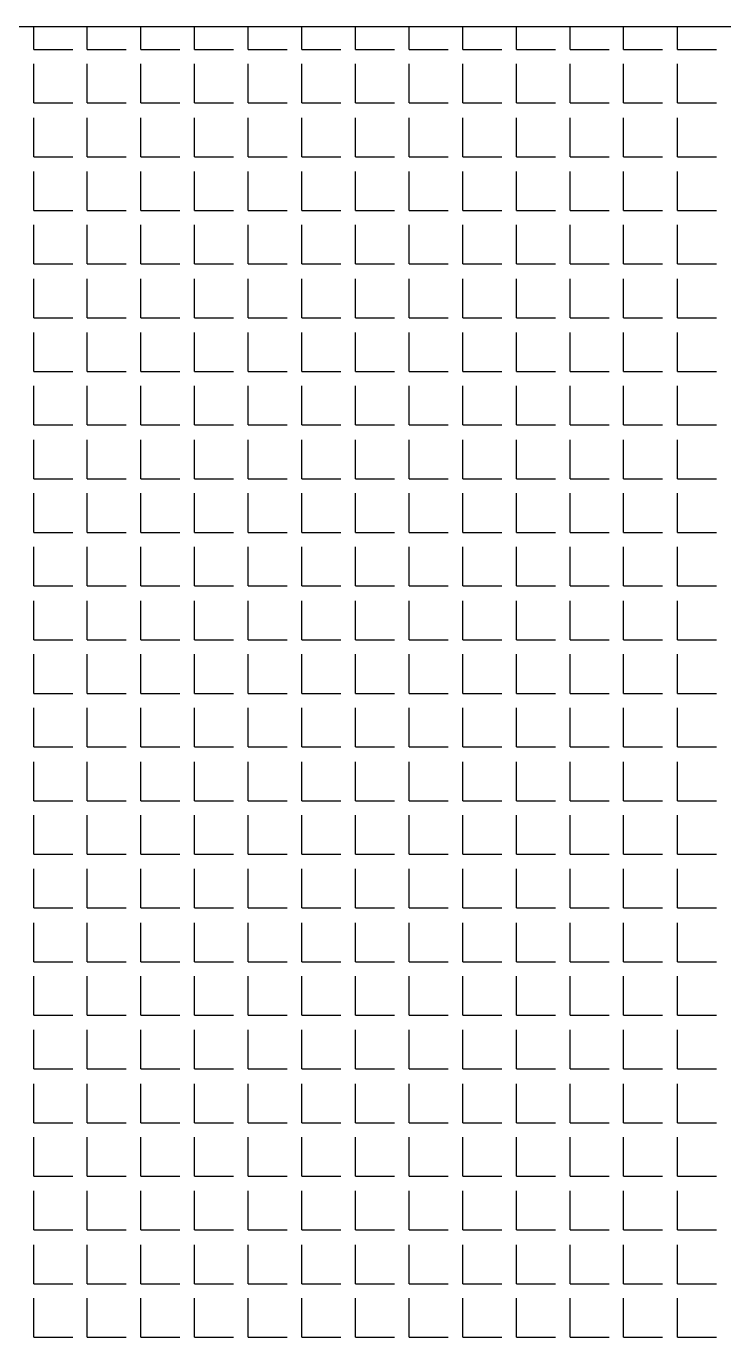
# Model space of a CAD drawing. Header units: millimetres. Extents: x -2063041 to -1932644, y 197605868 to 197643080.
# Drawn here: x -2046683.4 to -2046615.7, y 197627169.6 to 197627297.7 of the extents above; entities that cross this region are included whole.
import ezdxf

# ---------------------------------------------------------------- set-up
doc = ezdxf.new("R2010")
doc.units = ezdxf.units.MM
doc.layers.add('СКУД', color=7, linetype='Continuous')

msp = doc.modelspace()

# ---------------------------------------------------------------- linework, layer by layer
at = {"layer": 'СКУД', "color": 18, "true_color": 0x000000}
for p, q in [((-2046682.71, 197627295.48), (-2046682.71, 197627297.71)), ((-2046677.5, 197627295.48), (-2046677.5, 197627297.71)), ((-2046672.29, 197627295.48), (-2046672.29, 197627297.71)), ((-2046667.07, 197627295.48), (-2046667.07, 197627297.71)), ((-2046661.86, 197627295.48), (-2046661.86, 197627297.71)), ((-2046656.65, 197627295.48), (-2046656.65, 197627297.71)), ((-2046651.43, 197627295.48), (-2046651.43, 197627297.71)), ((-2046646.22, 197627295.48), (-2046646.22, 197627297.71)), ((-2046641.01, 197627295.48), (-2046641.01, 197627297.71)), ((-2046635.79, 197627295.48), (-2046635.79, 197627297.71)), ((-2046630.58, 197627295.48), (-2046630.58, 197627297.71)), ((-2046625.37, 197627295.48), (-2046625.37, 197627297.71)), ((-2046620.15, 197627295.48), (-2046620.15, 197627297.71)), ((-2046682.71, 197627295.48), (-2046678.92, 197627295.48)), ((-2046677.5, 197627295.48), (-2046673.71, 197627295.48)), ((-2046672.29, 197627295.48), (-2046668.5, 197627295.48)), ((-2046667.07, 197627295.48), (-2046663.28, 197627295.48)), ((-2046661.86, 197627295.48), (-2046658.07, 197627295.48)), ((-2046656.65, 197627295.48), (-2046652.86, 197627295.48)), ((-2046651.43, 197627295.48), (-2046647.64, 197627295.48)), ((-2046646.22, 197627295.48), (-2046642.43, 197627295.48)), ((-2046641.01, 197627295.48), (-2046637.22, 197627295.48)), ((-2046635.79, 197627295.48), (-2046632, 197627295.48)), ((-2046630.58, 197627295.48), (-2046626.79, 197627295.48)), ((-2046625.37, 197627295.48), (-2046621.58, 197627295.48)), ((-2046620.15, 197627295.48), (-2046616.36, 197627295.48)), ((-2046682.71, 197627290.27), (-2046682.71, 197627294.06)), ((-2046677.5, 197627290.27), (-2046677.5, 197627294.06)), ((-2046672.29, 197627290.27), (-2046672.29, 197627294.06)), ((-2046667.07, 197627290.27), (-2046667.07, 197627294.06)), ((-2046661.86, 197627290.27), (-2046661.86, 197627294.06)), ((-2046656.65, 197627290.27), (-2046656.65, 197627294.06)), ((-2046651.43, 197627290.27), (-2046651.43, 197627294.06)), ((-2046646.22, 197627290.27), (-2046646.22, 197627294.06)), ((-2046641.01, 197627290.27), (-2046641.01, 197627294.06)), ((-2046635.79, 197627290.27), (-2046635.79, 197627294.06)), ((-2046630.58, 197627290.27), (-2046630.58, 197627294.06)), ((-2046625.37, 197627290.27), (-2046625.37, 197627294.06)), ((-2046620.15, 197627290.27), (-2046620.15, 197627294.06)), ((-2046682.71, 197627290.27), (-2046678.92, 197627290.27)), ((-2046677.5, 197627290.27), (-2046673.71, 197627290.27)), ((-2046672.29, 197627290.27), (-2046668.5, 197627290.27)), ((-2046667.07, 197627290.27), (-2046663.28, 197627290.27)), ((-2046661.86, 197627290.27), (-2046658.07, 197627290.27)), ((-2046656.65, 197627290.27), (-2046652.86, 197627290.27)), ((-2046651.43, 197627290.27), (-2046647.64, 197627290.27)), ((-2046646.22, 197627290.27), (-2046642.43, 197627290.27)), ((-2046641.01, 197627290.27), (-2046637.22, 197627290.27)), ((-2046635.79, 197627290.27), (-2046632, 197627290.27)), ((-2046630.58, 197627290.27), (-2046626.79, 197627290.27)), ((-2046625.37, 197627290.27), (-2046621.58, 197627290.27)), ((-2046620.15, 197627290.27), (-2046616.36, 197627290.27)), ((-2046682.71, 197627285.05), (-2046682.71, 197627288.84)), ((-2046677.5, 197627285.05), (-2046677.5, 197627288.84)), ((-2046672.29, 197627285.05), (-2046672.29, 197627288.84)), ((-2046667.07, 197627285.05), (-2046667.07, 197627288.84)), ((-2046661.86, 197627285.05), (-2046661.86, 197627288.84)), ((-2046656.65, 197627285.05), (-2046656.65, 197627288.84)), ((-2046651.43, 197627285.05), (-2046651.43, 197627288.84)), ((-2046646.22, 197627285.05), (-2046646.22, 197627288.84)), ((-2046641.01, 197627285.05), (-2046641.01, 197627288.84)), ((-2046635.79, 197627285.05), (-2046635.79, 197627288.84)), ((-2046630.58, 197627285.05), (-2046630.58, 197627288.84)), ((-2046625.37, 197627285.05), (-2046625.37, 197627288.84)), ((-2046620.15, 197627285.05), (-2046620.15, 197627288.84)), ((-2046682.71, 197627285.05), (-2046678.92, 197627285.05)), ((-2046677.5, 197627285.05), (-2046673.71, 197627285.05)), ((-2046672.29, 197627285.05), (-2046668.5, 197627285.05)), ((-2046667.07, 197627285.05), (-2046663.28, 197627285.05)), ((-2046661.86, 197627285.05), (-2046658.07, 197627285.05)), ((-2046656.65, 197627285.05), (-2046652.86, 197627285.05)), ((-2046651.43, 197627285.05), (-2046647.64, 197627285.05)), ((-2046646.22, 197627285.05), (-2046642.43, 197627285.05)), ((-2046641.01, 197627285.05), (-2046637.22, 197627285.05)), ((-2046635.79, 197627285.05), (-2046632, 197627285.05)), ((-2046630.58, 197627285.05), (-2046626.79, 197627285.05)), ((-2046625.37, 197627285.05), (-2046621.58, 197627285.05)), ((-2046620.15, 197627285.05), (-2046616.36, 197627285.05)), ((-2046682.71, 197627279.84), (-2046682.71, 197627283.63)), ((-2046677.5, 197627279.84), (-2046677.5, 197627283.63)), ((-2046672.29, 197627279.84), (-2046672.29, 197627283.63)), ((-2046667.07, 197627279.84), (-2046667.07, 197627283.63)), ((-2046661.86, 197627279.84), (-2046661.86, 197627283.63)), ((-2046656.65, 197627279.84), (-2046656.65, 197627283.63)), ((-2046651.43, 197627279.84), (-2046651.43, 197627283.63)), ((-2046646.22, 197627279.84), (-2046646.22, 197627283.63)), ((-2046641.01, 197627279.84), (-2046641.01, 197627283.63)), ((-2046635.79, 197627279.84), (-2046635.79, 197627283.63)), ((-2046630.58, 197627279.84), (-2046630.58, 197627283.63)), ((-2046625.37, 197627279.84), (-2046625.37, 197627283.63)), ((-2046620.15, 197627279.84), (-2046620.15, 197627283.63)), ((-2046682.71, 197627279.84), (-2046678.92, 197627279.84)), ((-2046677.5, 197627279.84), (-2046673.71, 197627279.84)), ((-2046672.29, 197627279.84), (-2046668.5, 197627279.84)), ((-2046667.07, 197627279.84), (-2046663.28, 197627279.84)), ((-2046661.86, 197627279.84), (-2046658.07, 197627279.84)), ((-2046656.65, 197627279.84), (-2046652.86, 197627279.84)), ((-2046651.43, 197627279.84), (-2046647.64, 197627279.84)), ((-2046646.22, 197627279.84), (-2046642.43, 197627279.84)), ((-2046641.01, 197627279.84), (-2046637.22, 197627279.84)), ((-2046635.79, 197627279.84), (-2046632, 197627279.84)), ((-2046630.58, 197627279.84), (-2046626.79, 197627279.84)), ((-2046625.37, 197627279.84), (-2046621.58, 197627279.84)), ((-2046620.15, 197627279.84), (-2046616.36, 197627279.84)), ((-2046682.71, 197627274.63), (-2046682.71, 197627278.42)), ((-2046677.5, 197627274.63), (-2046677.5, 197627278.42)), ((-2046672.29, 197627274.63), (-2046672.29, 197627278.42)), ((-2046667.07, 197627274.63), (-2046667.07, 197627278.42)), ((-2046661.86, 197627274.63), (-2046661.86, 197627278.42)), ((-2046656.65, 197627274.63), (-2046656.65, 197627278.42)), ((-2046651.43, 197627274.63), (-2046651.43, 197627278.42)), ((-2046646.22, 197627274.63), (-2046646.22, 197627278.42)), ((-2046641.01, 197627274.63), (-2046641.01, 197627278.42)), ((-2046635.79, 197627274.63), (-2046635.79, 197627278.42)), ((-2046630.58, 197627274.63), (-2046630.58, 197627278.42)), ((-2046625.37, 197627274.63), (-2046625.37, 197627278.42)), ((-2046620.15, 197627274.63), (-2046620.15, 197627278.42)), ((-2046682.71, 197627274.63), (-2046678.92, 197627274.63)), ((-2046677.5, 197627274.63), (-2046673.71, 197627274.63)), ((-2046672.29, 197627274.63), (-2046668.5, 197627274.63)), ((-2046667.07, 197627274.63), (-2046663.28, 197627274.63)), ((-2046661.86, 197627274.63), (-2046658.07, 197627274.63)), ((-2046656.65, 197627274.63), (-2046652.86, 197627274.63)), ((-2046651.43, 197627274.63), (-2046647.64, 197627274.63)), ((-2046646.22, 197627274.63), (-2046642.43, 197627274.63)), ((-2046641.01, 197627274.63), (-2046637.22, 197627274.63)), ((-2046635.79, 197627274.63), (-2046632, 197627274.63)), ((-2046630.58, 197627274.63), (-2046626.79, 197627274.63)), ((-2046625.37, 197627274.63), (-2046621.58, 197627274.63)), ((-2046620.15, 197627274.63), (-2046616.36, 197627274.63)), ((-2046682.71, 197627269.41), (-2046682.71, 197627273.2)), ((-2046677.5, 197627269.41), (-2046677.5, 197627273.2)), ((-2046672.29, 197627269.41), (-2046672.29, 197627273.2)), ((-2046667.07, 197627269.41), (-2046667.07, 197627273.2)), ((-2046661.86, 197627269.41), (-2046661.86, 197627273.2)), ((-2046656.65, 197627269.41), (-2046656.65, 197627273.2)), ((-2046651.43, 197627269.41), (-2046651.43, 197627273.2)), ((-2046646.22, 197627269.41), (-2046646.22, 197627273.2)), ((-2046641.01, 197627269.41), (-2046641.01, 197627273.2)), ((-2046635.79, 197627269.41), (-2046635.79, 197627273.2)), ((-2046630.58, 197627269.41), (-2046630.58, 197627273.2)), ((-2046625.37, 197627269.41), (-2046625.37, 197627273.2)), ((-2046620.15, 197627269.41), (-2046620.15, 197627273.2)), ((-2046682.71, 197627269.41), (-2046678.92, 197627269.41)), ((-2046677.5, 197627269.41), (-2046673.71, 197627269.41)), ((-2046672.29, 197627269.41), (-2046668.5, 197627269.41)), ((-2046667.07, 197627269.41), (-2046663.28, 197627269.41)), ((-2046661.86, 197627269.41), (-2046658.07, 197627269.41)), ((-2046656.65, 197627269.41), (-2046652.86, 197627269.41)), ((-2046651.43, 197627269.41), (-2046647.64, 197627269.41)), ((-2046646.22, 197627269.41), (-2046642.43, 197627269.41)), ((-2046641.01, 197627269.41), (-2046637.22, 197627269.41)), ((-2046635.79, 197627269.41), (-2046632, 197627269.41)), ((-2046630.58, 197627269.41), (-2046626.79, 197627269.41)), ((-2046625.37, 197627269.41), (-2046621.58, 197627269.41)), ((-2046620.15, 197627269.41), (-2046616.36, 197627269.41)), ((-2046682.71, 197627264.2), (-2046682.71, 197627267.99)), ((-2046677.5, 197627264.2), (-2046677.5, 197627267.99)), ((-2046672.29, 197627264.2), (-2046672.29, 197627267.99)), ((-2046667.07, 197627264.2), (-2046667.07, 197627267.99)), ((-2046661.86, 197627264.2), (-2046661.86, 197627267.99)), ((-2046656.65, 197627264.2), (-2046656.65, 197627267.99)), ((-2046651.43, 197627264.2), (-2046651.43, 197627267.99)), ((-2046646.22, 197627264.2), (-2046646.22, 197627267.99)), ((-2046641.01, 197627264.2), (-2046641.01, 197627267.99)), ((-2046635.79, 197627264.2), (-2046635.79, 197627267.99)), ((-2046630.58, 197627264.2), (-2046630.58, 197627267.99)), ((-2046625.37, 197627264.2), (-2046625.37, 197627267.99)), ((-2046620.15, 197627264.2), (-2046620.15, 197627267.99)), ((-2046682.71, 197627264.2), (-2046678.92, 197627264.2)), ((-2046677.5, 197627264.2), (-2046673.71, 197627264.2)), ((-2046672.29, 197627264.2), (-2046668.5, 197627264.2)), ((-2046667.07, 197627264.2), (-2046663.28, 197627264.2)), ((-2046661.86, 197627264.2), (-2046658.07, 197627264.2)), ((-2046656.65, 197627264.2), (-2046652.86, 197627264.2)), ((-2046651.43, 197627264.2), (-2046647.64, 197627264.2)), ((-2046646.22, 197627264.2), (-2046642.43, 197627264.2)), ((-2046641.01, 197627264.2), (-2046637.22, 197627264.2)), ((-2046635.79, 197627264.2), (-2046632, 197627264.2)), ((-2046630.58, 197627264.2), (-2046626.79, 197627264.2)), ((-2046625.37, 197627264.2), (-2046621.58, 197627264.2)), ((-2046620.15, 197627264.2), (-2046616.36, 197627264.2)), ((-2046682.71, 197627258.99), (-2046682.71, 197627262.78)), ((-2046677.5, 197627258.99), (-2046677.5, 197627262.78)), ((-2046672.29, 197627258.99), (-2046672.29, 197627262.78)), ((-2046667.07, 197627258.99), (-2046667.07, 197627262.78)), ((-2046661.86, 197627258.99), (-2046661.86, 197627262.78)), ((-2046656.65, 197627258.99), (-2046656.65, 197627262.78)), ((-2046651.43, 197627258.99), (-2046651.43, 197627262.78)), ((-2046646.22, 197627258.99), (-2046646.22, 197627262.78)), ((-2046641.01, 197627258.99), (-2046641.01, 197627262.78)), ((-2046635.79, 197627258.99), (-2046635.79, 197627262.78)), ((-2046630.58, 197627258.99), (-2046630.58, 197627262.78)), ((-2046625.37, 197627258.99), (-2046625.37, 197627262.78)), ((-2046620.15, 197627258.99), (-2046620.15, 197627262.78)), ((-2046682.71, 197627258.99), (-2046678.92, 197627258.99)), ((-2046677.5, 197627258.99), (-2046673.71, 197627258.99)), ((-2046672.29, 197627258.99), (-2046668.5, 197627258.99)), ((-2046667.07, 197627258.99), (-2046663.28, 197627258.99)), ((-2046661.86, 197627258.99), (-2046658.07, 197627258.99)), ((-2046656.65, 197627258.99), (-2046652.86, 197627258.99)), ((-2046651.43, 197627258.99), (-2046647.64, 197627258.99)), ((-2046646.22, 197627258.99), (-2046642.43, 197627258.99)), ((-2046641.01, 197627258.99), (-2046637.22, 197627258.99)), ((-2046635.79, 197627258.99), (-2046632, 197627258.99)), ((-2046630.58, 197627258.99), (-2046626.79, 197627258.99)), ((-2046625.37, 197627258.99), (-2046621.58, 197627258.99)), ((-2046620.15, 197627258.99), (-2046616.36, 197627258.99)), ((-2046682.71, 197627253.77), (-2046682.71, 197627257.56)), ((-2046677.5, 197627253.77), (-2046677.5, 197627257.56)), ((-2046672.29, 197627253.77), (-2046672.29, 197627257.56)), ((-2046667.07, 197627253.77), (-2046667.07, 197627257.56)), ((-2046661.86, 197627253.77), (-2046661.86, 197627257.56)), ((-2046656.65, 197627253.77), (-2046656.65, 197627257.56)), ((-2046651.43, 197627253.77), (-2046651.43, 197627257.56)), ((-2046646.22, 197627253.77), (-2046646.22, 197627257.56)), ((-2046641.01, 197627253.77), (-2046641.01, 197627257.56)), ((-2046635.79, 197627253.77), (-2046635.79, 197627257.56)), ((-2046630.58, 197627253.77), (-2046630.58, 197627257.56)), ((-2046625.37, 197627253.77), (-2046625.37, 197627257.56)), ((-2046620.15, 197627253.77), (-2046620.15, 197627257.56)), ((-2046682.71, 197627253.77), (-2046678.92, 197627253.77)), ((-2046677.5, 197627253.77), (-2046673.71, 197627253.77)), ((-2046672.29, 197627253.77), (-2046668.5, 197627253.77)), ((-2046667.07, 197627253.77), (-2046663.28, 197627253.77)), ((-2046661.86, 197627253.77), (-2046658.07, 197627253.77)), ((-2046656.65, 197627253.77), (-2046652.86, 197627253.77)), ((-2046651.43, 197627253.77), (-2046647.64, 197627253.77)), ((-2046646.22, 197627253.77), (-2046642.43, 197627253.77)), ((-2046641.01, 197627253.77), (-2046637.22, 197627253.77)), ((-2046635.79, 197627253.77), (-2046632, 197627253.77)), ((-2046630.58, 197627253.77), (-2046626.79, 197627253.77)), ((-2046625.37, 197627253.77), (-2046621.58, 197627253.77)), ((-2046620.15, 197627253.77), (-2046616.36, 197627253.77)), ((-2046682.71, 197627248.56), (-2046682.71, 197627252.35)), ((-2046677.5, 197627248.56), (-2046677.5, 197627252.35)), ((-2046672.29, 197627248.56), (-2046672.29, 197627252.35)), ((-2046667.07, 197627248.56), (-2046667.07, 197627252.35)), ((-2046661.86, 197627248.56), (-2046661.86, 197627252.35)), ((-2046656.65, 197627248.56), (-2046656.65, 197627252.35)), ((-2046651.43, 197627248.56), (-2046651.43, 197627252.35)), ((-2046646.22, 197627248.56), (-2046646.22, 197627252.35)), ((-2046641.01, 197627248.56), (-2046641.01, 197627252.35)), ((-2046635.79, 197627248.56), (-2046635.79, 197627252.35)), ((-2046630.58, 197627248.56), (-2046630.58, 197627252.35)), ((-2046625.37, 197627248.56), (-2046625.37, 197627252.35)), ((-2046620.15, 197627248.56), (-2046620.15, 197627252.35)), ((-2046682.71, 197627248.56), (-2046678.92, 197627248.56)), ((-2046677.5, 197627248.56), (-2046673.71, 197627248.56)), ((-2046672.29, 197627248.56), (-2046668.5, 197627248.56)), ((-2046667.07, 197627248.56), (-2046663.28, 197627248.56)), ((-2046661.86, 197627248.56), (-2046658.07, 197627248.56)), ((-2046656.65, 197627248.56), (-2046652.86, 197627248.56)), ((-2046651.43, 197627248.56), (-2046647.64, 197627248.56)), ((-2046646.22, 197627248.56), (-2046642.43, 197627248.56)), ((-2046641.01, 197627248.56), (-2046637.22, 197627248.56)), ((-2046635.79, 197627248.56), (-2046632, 197627248.56)), ((-2046630.58, 197627248.56), (-2046626.79, 197627248.56)), ((-2046625.37, 197627248.56), (-2046621.58, 197627248.56)), ((-2046620.15, 197627248.56), (-2046616.36, 197627248.56)), ((-2046682.71, 197627243.35), (-2046682.71, 197627247.14)), ((-2046677.5, 197627243.35), (-2046677.5, 197627247.14)), ((-2046672.29, 197627243.35), (-2046672.29, 197627247.14)), ((-2046667.07, 197627243.35), (-2046667.07, 197627247.14)), ((-2046661.86, 197627243.35), (-2046661.86, 197627247.14)), ((-2046656.65, 197627243.35), (-2046656.65, 197627247.14)), ((-2046651.43, 197627243.35), (-2046651.43, 197627247.14)), ((-2046646.22, 197627243.35), (-2046646.22, 197627247.14)), ((-2046641.01, 197627243.35), (-2046641.01, 197627247.14)), ((-2046635.79, 197627243.35), (-2046635.79, 197627247.14)), ((-2046630.58, 197627243.35), (-2046630.58, 197627247.14)), ((-2046625.37, 197627243.35), (-2046625.37, 197627247.14)), ((-2046620.15, 197627243.35), (-2046620.15, 197627247.14)), ((-2046682.71, 197627243.35), (-2046678.92, 197627243.35)), ((-2046677.5, 197627243.35), (-2046673.71, 197627243.35)), ((-2046672.29, 197627243.35), (-2046668.5, 197627243.35)), ((-2046667.07, 197627243.35), (-2046663.28, 197627243.35)), ((-2046661.86, 197627243.35), (-2046658.07, 197627243.35)), ((-2046656.65, 197627243.35), (-2046652.86, 197627243.35)), ((-2046651.43, 197627243.35), (-2046647.64, 197627243.35)), ((-2046646.22, 197627243.35), (-2046642.43, 197627243.35)), ((-2046641.01, 197627243.35), (-2046637.22, 197627243.35)), ((-2046635.79, 197627243.35), (-2046632, 197627243.35)), ((-2046630.58, 197627243.35), (-2046626.79, 197627243.35)), ((-2046625.37, 197627243.35), (-2046621.58, 197627243.35)), ((-2046620.15, 197627243.35), (-2046616.36, 197627243.35)), ((-2046682.71, 197627238.13), (-2046682.71, 197627241.92)), ((-2046677.5, 197627238.13), (-2046677.5, 197627241.92)), ((-2046672.29, 197627238.13), (-2046672.29, 197627241.92)), ((-2046667.07, 197627238.13), (-2046667.07, 197627241.92)), ((-2046661.86, 197627238.13), (-2046661.86, 197627241.92)), ((-2046656.65, 197627238.13), (-2046656.65, 197627241.92)), ((-2046651.43, 197627238.13), (-2046651.43, 197627241.92)), ((-2046646.22, 197627238.13), (-2046646.22, 197627241.92)), ((-2046641.01, 197627238.13), (-2046641.01, 197627241.92)), ((-2046635.79, 197627238.13), (-2046635.79, 197627241.92)), ((-2046630.58, 197627238.13), (-2046630.58, 197627241.92)), ((-2046625.37, 197627238.13), (-2046625.37, 197627241.92)), ((-2046620.15, 197627238.13), (-2046620.15, 197627241.92)), ((-2046682.71, 197627238.13), (-2046678.92, 197627238.13)), ((-2046677.5, 197627238.13), (-2046673.71, 197627238.13)), ((-2046672.29, 197627238.13), (-2046668.5, 197627238.13)), ((-2046667.07, 197627238.13), (-2046663.28, 197627238.13)), ((-2046661.86, 197627238.13), (-2046658.07, 197627238.13)), ((-2046656.65, 197627238.13), (-2046652.86, 197627238.13)), ((-2046651.43, 197627238.13), (-2046647.64, 197627238.13)), ((-2046646.22, 197627238.13), (-2046642.43, 197627238.13)), ((-2046641.01, 197627238.13), (-2046637.22, 197627238.13)), ((-2046635.79, 197627238.13), (-2046632, 197627238.13)), ((-2046630.58, 197627238.13), (-2046626.79, 197627238.13)), ((-2046625.37, 197627238.13), (-2046621.58, 197627238.13)), ((-2046620.15, 197627238.13), (-2046616.36, 197627238.13)), ((-2046682.71, 197627232.92), (-2046682.71, 197627236.71)), ((-2046677.5, 197627232.92), (-2046677.5, 197627236.71)), ((-2046672.29, 197627232.92), (-2046672.29, 197627236.71)), ((-2046667.07, 197627232.92), (-2046667.07, 197627236.71)), ((-2046661.86, 197627232.92), (-2046661.86, 197627236.71)), ((-2046656.65, 197627232.92), (-2046656.65, 197627236.71)), ((-2046651.43, 197627232.92), (-2046651.43, 197627236.71)), ((-2046646.22, 197627232.92), (-2046646.22, 197627236.71)), ((-2046641.01, 197627232.92), (-2046641.01, 197627236.71)), ((-2046635.79, 197627232.92), (-2046635.79, 197627236.71)), ((-2046630.58, 197627232.92), (-2046630.58, 197627236.71)), ((-2046625.37, 197627232.92), (-2046625.37, 197627236.71)), ((-2046620.15, 197627232.92), (-2046620.15, 197627236.71)), ((-2046682.71, 197627232.92), (-2046678.92, 197627232.92)), ((-2046677.5, 197627232.92), (-2046673.71, 197627232.92)), ((-2046672.29, 197627232.92), (-2046668.5, 197627232.92)), ((-2046667.07, 197627232.92), (-2046663.28, 197627232.92)), ((-2046661.86, 197627232.92), (-2046658.07, 197627232.92)), ((-2046656.65, 197627232.92), (-2046652.86, 197627232.92)), ((-2046651.43, 197627232.92), (-2046647.64, 197627232.92)), ((-2046646.22, 197627232.92), (-2046642.43, 197627232.92)), ((-2046641.01, 197627232.92), (-2046637.22, 197627232.92)), ((-2046635.79, 197627232.92), (-2046632, 197627232.92)), ((-2046630.58, 197627232.92), (-2046626.79, 197627232.92)), ((-2046625.37, 197627232.92), (-2046621.58, 197627232.92)), ((-2046620.15, 197627232.92), (-2046616.36, 197627232.92)), ((-2046682.71, 197627227.71), (-2046682.71, 197627231.5)), ((-2046677.5, 197627227.71), (-2046677.5, 197627231.5)), ((-2046672.29, 197627227.71), (-2046672.29, 197627231.5)), ((-2046667.07, 197627227.71), (-2046667.07, 197627231.5)), ((-2046661.86, 197627227.71), (-2046661.86, 197627231.5)), ((-2046656.65, 197627227.71), (-2046656.65, 197627231.5)), ((-2046651.43, 197627227.71), (-2046651.43, 197627231.5)), ((-2046646.22, 197627227.71), (-2046646.22, 197627231.5)), ((-2046641.01, 197627227.71), (-2046641.01, 197627231.5)), ((-2046635.79, 197627227.71), (-2046635.79, 197627231.5)), ((-2046630.58, 197627227.71), (-2046630.58, 197627231.5)), ((-2046625.37, 197627227.71), (-2046625.37, 197627231.5)), ((-2046620.15, 197627227.71), (-2046620.15, 197627231.5)), ((-2046682.71, 197627227.71), (-2046678.92, 197627227.71)), ((-2046677.5, 197627227.71), (-2046673.71, 197627227.71)), ((-2046672.29, 197627227.71), (-2046668.5, 197627227.71)), ((-2046667.07, 197627227.71), (-2046663.28, 197627227.71)), ((-2046661.86, 197627227.71), (-2046658.07, 197627227.71)), ((-2046656.65, 197627227.71), (-2046652.86, 197627227.71)), ((-2046651.43, 197627227.71), (-2046647.64, 197627227.71)), ((-2046646.22, 197627227.71), (-2046642.43, 197627227.71)), ((-2046641.01, 197627227.71), (-2046637.22, 197627227.71)), ((-2046635.79, 197627227.71), (-2046632, 197627227.71)), ((-2046630.58, 197627227.71), (-2046626.79, 197627227.71)), ((-2046625.37, 197627227.71), (-2046621.58, 197627227.71)), ((-2046620.15, 197627227.71), (-2046616.36, 197627227.71)), ((-2046682.71, 197627222.49), (-2046682.71, 197627226.28)), ((-2046677.5, 197627222.49), (-2046677.5, 197627226.28)), ((-2046672.29, 197627222.49), (-2046672.29, 197627226.28)), ((-2046667.07, 197627222.49), (-2046667.07, 197627226.28)), ((-2046661.86, 197627222.49), (-2046661.86, 197627226.28)), ((-2046656.65, 197627222.49), (-2046656.65, 197627226.28)), ((-2046651.43, 197627222.49), (-2046651.43, 197627226.28)), ((-2046646.22, 197627222.49), (-2046646.22, 197627226.28)), ((-2046641.01, 197627222.49), (-2046641.01, 197627226.28)), ((-2046635.79, 197627222.49), (-2046635.79, 197627226.28)), ((-2046630.58, 197627222.49), (-2046630.58, 197627226.28)), ((-2046625.37, 197627222.49), (-2046625.37, 197627226.28)), ((-2046620.15, 197627222.49), (-2046620.15, 197627226.28)), ((-2046682.71, 197627222.49), (-2046678.92, 197627222.49)), ((-2046677.5, 197627222.49), (-2046673.71, 197627222.49)), ((-2046672.29, 197627222.49), (-2046668.5, 197627222.49)), ((-2046667.07, 197627222.49), (-2046663.28, 197627222.49)), ((-2046661.86, 197627222.49), (-2046658.07, 197627222.49)), ((-2046656.65, 197627222.49), (-2046652.86, 197627222.49)), ((-2046651.43, 197627222.49), (-2046647.64, 197627222.49)), ((-2046646.22, 197627222.49), (-2046642.43, 197627222.49)), ((-2046641.01, 197627222.49), (-2046637.22, 197627222.49)), ((-2046635.79, 197627222.49), (-2046632, 197627222.49)), ((-2046630.58, 197627222.49), (-2046626.79, 197627222.49)), ((-2046625.37, 197627222.49), (-2046621.58, 197627222.49)), ((-2046620.15, 197627222.49), (-2046616.36, 197627222.49)), ((-2046682.71, 197627217.28), (-2046682.71, 197627221.07)), ((-2046677.5, 197627217.28), (-2046677.5, 197627221.07)), ((-2046672.29, 197627217.28), (-2046672.29, 197627221.07)), ((-2046667.07, 197627217.28), (-2046667.07, 197627221.07)), ((-2046661.86, 197627217.28), (-2046661.86, 197627221.07)), ((-2046656.65, 197627217.28), (-2046656.65, 197627221.07)), ((-2046651.43, 197627217.28), (-2046651.43, 197627221.07)), ((-2046646.22, 197627217.28), (-2046646.22, 197627221.07)), ((-2046641.01, 197627217.28), (-2046641.01, 197627221.07)), ((-2046635.79, 197627217.28), (-2046635.79, 197627221.07)), ((-2046630.58, 197627217.28), (-2046630.58, 197627221.07)), ((-2046625.37, 197627217.28), (-2046625.37, 197627221.07)), ((-2046620.15, 197627217.28), (-2046620.15, 197627221.07)), ((-2046682.71, 197627217.28), (-2046678.92, 197627217.28)), ((-2046677.5, 197627217.28), (-2046673.71, 197627217.28)), ((-2046672.29, 197627217.28), (-2046668.5, 197627217.28)), ((-2046667.07, 197627217.28), (-2046663.28, 197627217.28)), ((-2046661.86, 197627217.28), (-2046658.07, 197627217.28)), ((-2046656.65, 197627217.28), (-2046652.86, 197627217.28)), ((-2046651.43, 197627217.28), (-2046647.64, 197627217.28)), ((-2046646.22, 197627217.28), (-2046642.43, 197627217.28)), ((-2046641.01, 197627217.28), (-2046637.22, 197627217.28)), ((-2046635.79, 197627217.28), (-2046632, 197627217.28)), ((-2046630.58, 197627217.28), (-2046626.79, 197627217.28)), ((-2046625.37, 197627217.28), (-2046621.58, 197627217.28)), ((-2046620.15, 197627217.28), (-2046616.36, 197627217.28)), ((-2046682.71, 197627212.07), (-2046682.71, 197627215.86)), ((-2046677.5, 197627212.07), (-2046677.5, 197627215.86)), ((-2046672.29, 197627212.07), (-2046672.29, 197627215.86)), ((-2046667.07, 197627212.07), (-2046667.07, 197627215.86)), ((-2046661.86, 197627212.07), (-2046661.86, 197627215.86)), ((-2046656.65, 197627212.07), (-2046656.65, 197627215.86)), ((-2046651.43, 197627212.07), (-2046651.43, 197627215.86)), ((-2046646.22, 197627212.07), (-2046646.22, 197627215.86)), ((-2046641.01, 197627212.07), (-2046641.01, 197627215.86)), ((-2046635.79, 197627212.07), (-2046635.79, 197627215.86)), ((-2046630.58, 197627212.07), (-2046630.58, 197627215.86)), ((-2046625.37, 197627212.07), (-2046625.37, 197627215.86)), ((-2046620.15, 197627212.07), (-2046620.15, 197627215.86)), ((-2046682.71, 197627212.07), (-2046678.92, 197627212.07)), ((-2046677.5, 197627212.07), (-2046673.71, 197627212.07)), ((-2046672.29, 197627212.07), (-2046668.5, 197627212.07)), ((-2046667.07, 197627212.07), (-2046663.28, 197627212.07)), ((-2046661.86, 197627212.07), (-2046658.07, 197627212.07)), ((-2046656.65, 197627212.07), (-2046652.86, 197627212.07)), ((-2046651.43, 197627212.07), (-2046647.64, 197627212.07)), ((-2046646.22, 197627212.07), (-2046642.43, 197627212.07)), ((-2046641.01, 197627212.07), (-2046637.22, 197627212.07)), ((-2046635.79, 197627212.07), (-2046632, 197627212.07)), ((-2046630.58, 197627212.07), (-2046626.79, 197627212.07)), ((-2046625.37, 197627212.07), (-2046621.58, 197627212.07)), ((-2046620.15, 197627212.07), (-2046616.36, 197627212.07)), ((-2046682.71, 197627206.85), (-2046682.71, 197627210.64)), ((-2046677.5, 197627206.85), (-2046677.5, 197627210.64)), ((-2046672.29, 197627206.85), (-2046672.29, 197627210.64)), ((-2046667.07, 197627206.85), (-2046667.07, 197627210.64)), ((-2046661.86, 197627206.85), (-2046661.86, 197627210.64)), ((-2046656.65, 197627206.85), (-2046656.65, 197627210.64)), ((-2046651.43, 197627206.85), (-2046651.43, 197627210.64)), ((-2046646.22, 197627206.85), (-2046646.22, 197627210.64)), ((-2046641.01, 197627206.85), (-2046641.01, 197627210.64)), ((-2046635.79, 197627206.85), (-2046635.79, 197627210.64)), ((-2046630.58, 197627206.85), (-2046630.58, 197627210.64)), ((-2046625.37, 197627206.85), (-2046625.37, 197627210.64)), ((-2046620.15, 197627206.85), (-2046620.15, 197627210.64)), ((-2046682.71, 197627206.85), (-2046678.92, 197627206.85)), ((-2046677.5, 197627206.85), (-2046673.71, 197627206.85)), ((-2046672.29, 197627206.85), (-2046668.5, 197627206.85)), ((-2046667.07, 197627206.85), (-2046663.28, 197627206.85)), ((-2046661.86, 197627206.85), (-2046658.07, 197627206.85)), ((-2046656.65, 197627206.85), (-2046652.86, 197627206.85)), ((-2046651.43, 197627206.85), (-2046647.64, 197627206.85)), ((-2046646.22, 197627206.85), (-2046642.43, 197627206.85)), ((-2046641.01, 197627206.85), (-2046637.22, 197627206.85)), ((-2046635.79, 197627206.85), (-2046632, 197627206.85)), ((-2046630.58, 197627206.85), (-2046626.79, 197627206.85)), ((-2046625.37, 197627206.85), (-2046621.58, 197627206.85)), ((-2046620.15, 197627206.85), (-2046616.36, 197627206.85)), ((-2046682.71, 197627201.64), (-2046682.71, 197627205.43)), ((-2046677.5, 197627201.64), (-2046677.5, 197627205.43)), ((-2046672.29, 197627201.64), (-2046672.29, 197627205.43)), ((-2046667.07, 197627201.64), (-2046667.07, 197627205.43)), ((-2046661.86, 197627201.64), (-2046661.86, 197627205.43)), ((-2046656.65, 197627201.64), (-2046656.65, 197627205.43)), ((-2046651.43, 197627201.64), (-2046651.43, 197627205.43)), ((-2046646.22, 197627201.64), (-2046646.22, 197627205.43)), ((-2046641.01, 197627201.64), (-2046641.01, 197627205.43)), ((-2046635.79, 197627201.64), (-2046635.79, 197627205.43)), ((-2046630.58, 197627201.64), (-2046630.58, 197627205.43)), ((-2046625.37, 197627201.64), (-2046625.37, 197627205.43)), ((-2046620.15, 197627201.64), (-2046620.15, 197627205.43)), ((-2046682.71, 197627201.64), (-2046678.92, 197627201.64)), ((-2046677.5, 197627201.64), (-2046673.71, 197627201.64)), ((-2046672.29, 197627201.64), (-2046668.5, 197627201.64)), ((-2046667.07, 197627201.64), (-2046663.28, 197627201.64)), ((-2046661.86, 197627201.64), (-2046658.07, 197627201.64)), ((-2046656.65, 197627201.64), (-2046652.86, 197627201.64)), ((-2046651.43, 197627201.64), (-2046647.64, 197627201.64)), ((-2046646.22, 197627201.64), (-2046642.43, 197627201.64)), ((-2046641.01, 197627201.64), (-2046637.22, 197627201.64)), ((-2046635.79, 197627201.64), (-2046632, 197627201.64)), ((-2046630.58, 197627201.64), (-2046626.79, 197627201.64)), ((-2046625.37, 197627201.64), (-2046621.58, 197627201.64)), ((-2046620.15, 197627201.64), (-2046616.36, 197627201.64)), ((-2046682.71, 197627196.43), (-2046682.71, 197627200.22)), ((-2046677.5, 197627196.43), (-2046677.5, 197627200.22)), ((-2046672.29, 197627196.43), (-2046672.29, 197627200.22)), ((-2046667.07, 197627196.43), (-2046667.07, 197627200.22)), ((-2046661.86, 197627196.43), (-2046661.86, 197627200.22)), ((-2046656.65, 197627196.43), (-2046656.65, 197627200.22)), ((-2046651.43, 197627196.43), (-2046651.43, 197627200.22)), ((-2046646.22, 197627196.43), (-2046646.22, 197627200.22)), ((-2046641.01, 197627196.43), (-2046641.01, 197627200.22)), ((-2046635.79, 197627196.43), (-2046635.79, 197627200.22)), ((-2046630.58, 197627196.43), (-2046630.58, 197627200.22)), ((-2046625.37, 197627196.43), (-2046625.37, 197627200.22)), ((-2046620.15, 197627196.43), (-2046620.15, 197627200.22)), ((-2046682.71, 197627196.43), (-2046678.92, 197627196.43)), ((-2046677.5, 197627196.43), (-2046673.71, 197627196.43)), ((-2046672.29, 197627196.43), (-2046668.5, 197627196.43)), ((-2046667.07, 197627196.43), (-2046663.28, 197627196.43)), ((-2046661.86, 197627196.43), (-2046658.07, 197627196.43)), ((-2046656.65, 197627196.43), (-2046652.86, 197627196.43)), ((-2046651.43, 197627196.43), (-2046647.64, 197627196.43)), ((-2046646.22, 197627196.43), (-2046642.43, 197627196.43)), ((-2046641.01, 197627196.43), (-2046637.22, 197627196.43)), ((-2046635.79, 197627196.43), (-2046632, 197627196.43)), ((-2046630.58, 197627196.43), (-2046626.79, 197627196.43)), ((-2046625.37, 197627196.43), (-2046621.58, 197627196.43)), ((-2046620.15, 197627196.43), (-2046616.36, 197627196.43)), ((-2046682.71, 197627191.21), (-2046682.71, 197627195)), ((-2046677.5, 197627191.21), (-2046677.5, 197627195)), ((-2046672.29, 197627191.21), (-2046672.29, 197627195)), ((-2046667.07, 197627191.21), (-2046667.07, 197627195)), ((-2046661.86, 197627191.21), (-2046661.86, 197627195)), ((-2046656.65, 197627191.21), (-2046656.65, 197627195)), ((-2046651.43, 197627191.21), (-2046651.43, 197627195)), ((-2046646.22, 197627191.21), (-2046646.22, 197627195)), ((-2046641.01, 197627191.21), (-2046641.01, 197627195)), ((-2046635.79, 197627191.21), (-2046635.79, 197627195)), ((-2046630.58, 197627191.21), (-2046630.58, 197627195)), ((-2046625.37, 197627191.21), (-2046625.37, 197627195)), ((-2046620.15, 197627191.21), (-2046620.15, 197627195)), ((-2046682.71, 197627191.21), (-2046678.92, 197627191.21)), ((-2046677.5, 197627191.21), (-2046673.71, 197627191.21)), ((-2046672.29, 197627191.21), (-2046668.5, 197627191.21)), ((-2046667.07, 197627191.21), (-2046663.28, 197627191.21)), ((-2046661.86, 197627191.21), (-2046658.07, 197627191.21)), ((-2046656.65, 197627191.21), (-2046652.86, 197627191.21)), ((-2046651.43, 197627191.21), (-2046647.64, 197627191.21)), ((-2046646.22, 197627191.21), (-2046642.43, 197627191.21)), ((-2046641.01, 197627191.21), (-2046637.22, 197627191.21)), ((-2046635.79, 197627191.21), (-2046632, 197627191.21)), ((-2046630.58, 197627191.21), (-2046626.79, 197627191.21)), ((-2046625.37, 197627191.21), (-2046621.58, 197627191.21)), ((-2046620.15, 197627191.21), (-2046616.36, 197627191.21)), ((-2046682.71, 197627186), (-2046682.71, 197627189.79)), ((-2046677.5, 197627186), (-2046677.5, 197627189.79)), ((-2046672.29, 197627186), (-2046672.29, 197627189.79)), ((-2046667.07, 197627186), (-2046667.07, 197627189.79)), ((-2046661.86, 197627186), (-2046661.86, 197627189.79)), ((-2046656.65, 197627186), (-2046656.65, 197627189.79)), ((-2046651.43, 197627186), (-2046651.43, 197627189.79)), ((-2046646.22, 197627186), (-2046646.22, 197627189.79)), ((-2046641.01, 197627186), (-2046641.01, 197627189.79)), ((-2046635.79, 197627186), (-2046635.79, 197627189.79)), ((-2046630.58, 197627186), (-2046630.58, 197627189.79)), ((-2046625.37, 197627186), (-2046625.37, 197627189.79)), ((-2046620.15, 197627186), (-2046620.15, 197627189.79)), ((-2046682.71, 197627186), (-2046678.92, 197627186)), ((-2046677.5, 197627186), (-2046673.71, 197627186)), ((-2046672.29, 197627186), (-2046668.5, 197627186)), ((-2046667.07, 197627186), (-2046663.28, 197627186)), ((-2046661.86, 197627186), (-2046658.07, 197627186)), ((-2046656.65, 197627186), (-2046652.86, 197627186)), ((-2046651.43, 197627186), (-2046647.64, 197627186)), ((-2046646.22, 197627186), (-2046642.43, 197627186)), ((-2046641.01, 197627186), (-2046637.22, 197627186)), ((-2046635.79, 197627186), (-2046632, 197627186)), ((-2046630.58, 197627186), (-2046626.79, 197627186)), ((-2046625.37, 197627186), (-2046621.58, 197627186)), ((-2046620.15, 197627186), (-2046616.36, 197627186)), ((-2046682.71, 197627180.79), (-2046682.71, 197627184.58)), ((-2046677.5, 197627180.79), (-2046677.5, 197627184.58)), ((-2046672.29, 197627180.79), (-2046672.29, 197627184.58)), ((-2046667.07, 197627180.79), (-2046667.07, 197627184.58)), ((-2046661.86, 197627180.79), (-2046661.86, 197627184.58)), ((-2046656.65, 197627180.79), (-2046656.65, 197627184.58)), ((-2046651.43, 197627180.79), (-2046651.43, 197627184.58)), ((-2046646.22, 197627180.79), (-2046646.22, 197627184.58)), ((-2046641.01, 197627180.79), (-2046641.01, 197627184.58)), ((-2046635.79, 197627180.79), (-2046635.79, 197627184.58)), ((-2046630.58, 197627180.79), (-2046630.58, 197627184.58)), ((-2046625.37, 197627180.79), (-2046625.37, 197627184.58)), ((-2046620.15, 197627180.79), (-2046620.15, 197627184.58)), ((-2046682.71, 197627180.79), (-2046678.92, 197627180.79)), ((-2046677.5, 197627180.79), (-2046673.71, 197627180.79)), ((-2046672.29, 197627180.79), (-2046668.5, 197627180.79)), ((-2046667.07, 197627180.79), (-2046663.28, 197627180.79)), ((-2046661.86, 197627180.79), (-2046658.07, 197627180.79)), ((-2046656.65, 197627180.79), (-2046652.86, 197627180.79)), ((-2046651.43, 197627180.79), (-2046647.64, 197627180.79)), ((-2046646.22, 197627180.79), (-2046642.43, 197627180.79)), ((-2046641.01, 197627180.79), (-2046637.22, 197627180.79)), ((-2046635.79, 197627180.79), (-2046632, 197627180.79)), ((-2046630.58, 197627180.79), (-2046626.79, 197627180.79)), ((-2046625.37, 197627180.79), (-2046621.58, 197627180.79)), ((-2046620.15, 197627180.79), (-2046616.36, 197627180.79)), ((-2046682.71, 197627175.57), (-2046682.71, 197627179.36)), ((-2046677.5, 197627175.57), (-2046677.5, 197627179.36)), ((-2046672.29, 197627175.57), (-2046672.29, 197627179.36)), ((-2046667.07, 197627175.57), (-2046667.07, 197627179.36)), ((-2046661.86, 197627175.57), (-2046661.86, 197627179.36)), ((-2046656.65, 197627175.57), (-2046656.65, 197627179.36)), ((-2046651.43, 197627175.57), (-2046651.43, 197627179.36)), ((-2046646.22, 197627175.57), (-2046646.22, 197627179.36)), ((-2046641.01, 197627175.57), (-2046641.01, 197627179.36)), ((-2046635.79, 197627175.57), (-2046635.79, 197627179.36)), ((-2046630.58, 197627175.57), (-2046630.58, 197627179.36)), ((-2046625.37, 197627175.57), (-2046625.37, 197627179.36)), ((-2046620.15, 197627175.57), (-2046620.15, 197627179.36)), ((-2046682.71, 197627175.57), (-2046678.92, 197627175.57)), ((-2046677.5, 197627175.57), (-2046673.71, 197627175.57)), ((-2046672.29, 197627175.57), (-2046668.5, 197627175.57)), ((-2046667.07, 197627175.57), (-2046663.28, 197627175.57)), ((-2046661.86, 197627175.57), (-2046658.07, 197627175.57)), ((-2046656.65, 197627175.57), (-2046652.86, 197627175.57)), ((-2046651.43, 197627175.57), (-2046647.64, 197627175.57)), ((-2046646.22, 197627175.57), (-2046642.43, 197627175.57)), ((-2046641.01, 197627175.57), (-2046637.22, 197627175.57)), ((-2046635.79, 197627175.57), (-2046632, 197627175.57)), ((-2046630.58, 197627175.57), (-2046626.79, 197627175.57)), ((-2046625.37, 197627175.57), (-2046621.58, 197627175.57)), ((-2046620.15, 197627175.57), (-2046616.36, 197627175.57)), ((-2046682.71, 197627170.36), (-2046682.71, 197627174.15)), ((-2046677.5, 197627170.36), (-2046677.5, 197627174.15)), ((-2046672.29, 197627170.36), (-2046672.29, 197627174.15)), ((-2046667.07, 197627170.36), (-2046667.07, 197627174.15)), ((-2046661.86, 197627170.36), (-2046661.86, 197627174.15)), ((-2046656.65, 197627170.36), (-2046656.65, 197627174.15)), ((-2046651.43, 197627170.36), (-2046651.43, 197627174.15)), ((-2046646.22, 197627170.36), (-2046646.22, 197627174.15)), ((-2046641.01, 197627170.36), (-2046641.01, 197627174.15)), ((-2046635.79, 197627170.36), (-2046635.79, 197627174.15)), ((-2046630.58, 197627170.36), (-2046630.58, 197627174.15)), ((-2046625.37, 197627170.36), (-2046625.37, 197627174.15)), ((-2046620.15, 197627170.36), (-2046620.15, 197627174.15)), ((-2046682.71, 197627170.36), (-2046678.92, 197627170.36)), ((-2046677.5, 197627170.36), (-2046673.71, 197627170.36)), ((-2046672.29, 197627170.36), (-2046668.5, 197627170.36)), ((-2046667.07, 197627170.36), (-2046663.28, 197627170.36)), ((-2046661.86, 197627170.36), (-2046658.07, 197627170.36)), ((-2046656.65, 197627170.36), (-2046652.86, 197627170.36)), ((-2046651.43, 197627170.36), (-2046647.64, 197627170.36)), ((-2046646.22, 197627170.36), (-2046642.43, 197627170.36)), ((-2046641.01, 197627170.36), (-2046637.22, 197627170.36)), ((-2046635.79, 197627170.36), (-2046632, 197627170.36)), ((-2046630.58, 197627170.36), (-2046626.79, 197627170.36)), ((-2046625.37, 197627170.36), (-2046621.58, 197627170.36)), ((-2046620.15, 197627170.36), (-2046616.36, 197627170.36))]:
    msp.add_line(p, q, dxfattribs=at)
msp.add_lwpolyline([(-2048127.36, 197627297.71), (-2043286.42, 197627297.71), (-2043286.42, 197615835.59), (-2043580.99, 197615835.59), (-2043580.99, 197626939.77), (-2046455.74, 197626939.77), (-2046455.74, 197627297.71)], dxfattribs=at)

doc.saveas('drawing.dxf')
